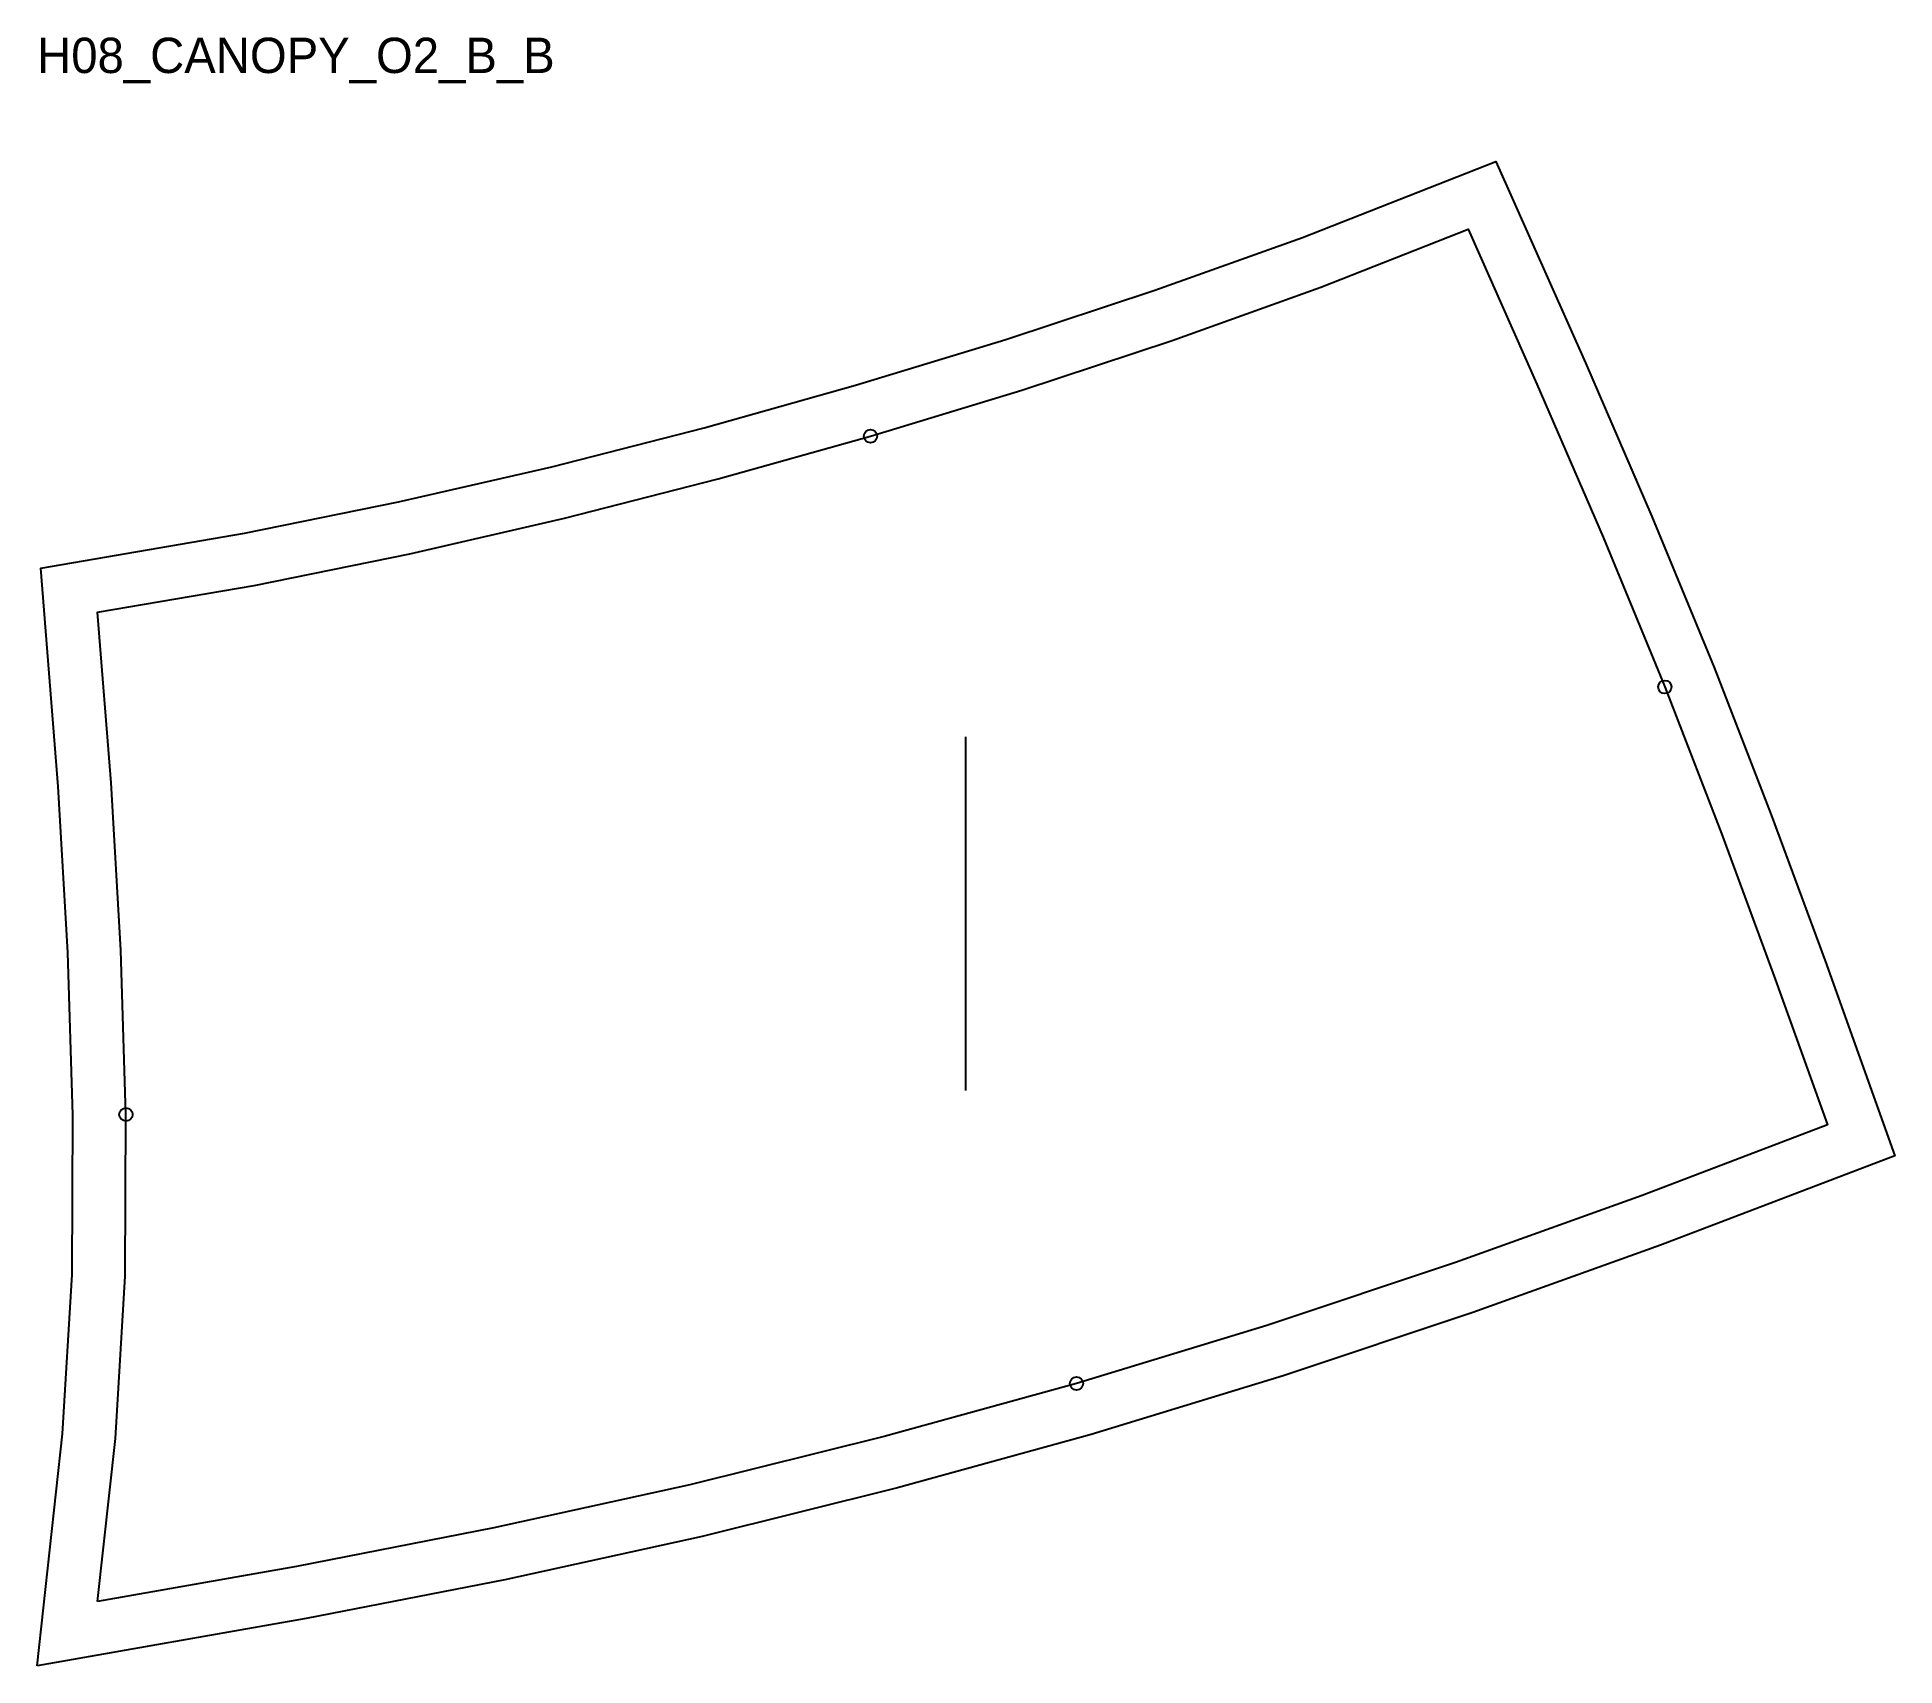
# Model space of a CAD drawing. Header units: millimetres. Extents: x -14 to 407, y -15 to 354.
import ezdxf

# ---------------------------------------------------------------- set-up
doc = ezdxf.new("R2010")
doc.units = ezdxf.units.MM
for name, color, linetype in [('CUT', 1, 'Continuous'), ('GRAIN', 3, 'Continuous'), ('ID', 7, 'Continuous'), ('NOTCH', 2, 'Continuous'), ('SEAM', 5, 'Continuous')]:
    doc.layers.add(name, color=color, linetype=linetype)

msp = doc.modelspace()

# ---------------------------------------------------------------- linework, layer by layer
at = {"layer": 'CUT'}
msp.add_lwpolyline([(-13.68, -14.58), (-7.91, 37.91), (-5.77, 73.96), (-5.58, 110.04), (-6.71, 146.86), (-8.89, 184.45), (-12.84, 233.82), (33.24, 241.72), (68.14, 248.8), (102.83, 256.79), (137.32, 265.61), (171.57, 275.21), (205.58, 285.58), (239.3, 296.72), (272.68, 308.68), (316.5, 325.87), (336.76, 280.27), (351.79, 245.51), (365.86, 211.38), (378.8, 178), (390.98, 144.93), (406.78, 100.85), (353.74, 80.64), (311.24, 65.35), (268.3, 51.03), (224.91, 37.78), (181.07, 25.68), (136.81, 14.72), (92.16, 4.89), (47.2, -3.9), (-13.68, -14.58)], close=True, dxfattribs=at)
at = {"layer": 'GRAIN'}
msp.add_line((196.55, 115.64), (196.55, 195.64), dxfattribs=at)
at = {"layer": 'NOTCH'}
for centre in [(174.94, 263.7), (354.71, 206.93), (6.42, 110.19), (221.56, 49.31)]:
    msp.add_circle(centre, 1.5, dxfattribs=at)
at = {"layer": 'SEAM'}
msp.add_lwpolyline([(0, 0), (4.06, 36.9), (6.23, 73.57), (6.42, 110.19), (5.27, 147.39), (3.09, 185.27), (0, 223.85), (35.45, 229.93), (70.67, 237.07), (105.67, 245.13), (140.43, 254.02), (174.94, 263.7), (209.21, 274.14), (243.21, 285.37), (276.89, 297.45), (310.19, 310.51), (325.77, 275.45), (340.73, 240.84), (354.71, 206.93), (367.58, 173.75), (379.7, 140.83), (391.51, 107.87), (349.58, 91.89), (307.31, 76.69), (264.65, 62.46), (221.56, 49.31), (178.03, 37.29), (134.07, 26.41), (89.72, 16.64), (45.01, 7.9)], close=True, dxfattribs=at)

# ---------------------------------------------------------------- texts
at = {"layer": 'ID'}
msp.add_text('H08_CANOPY_O2_B_B', height=8, dxfattribs=at).set_placement((-13.68, 345.87))

doc.saveas('drawing.dxf')
